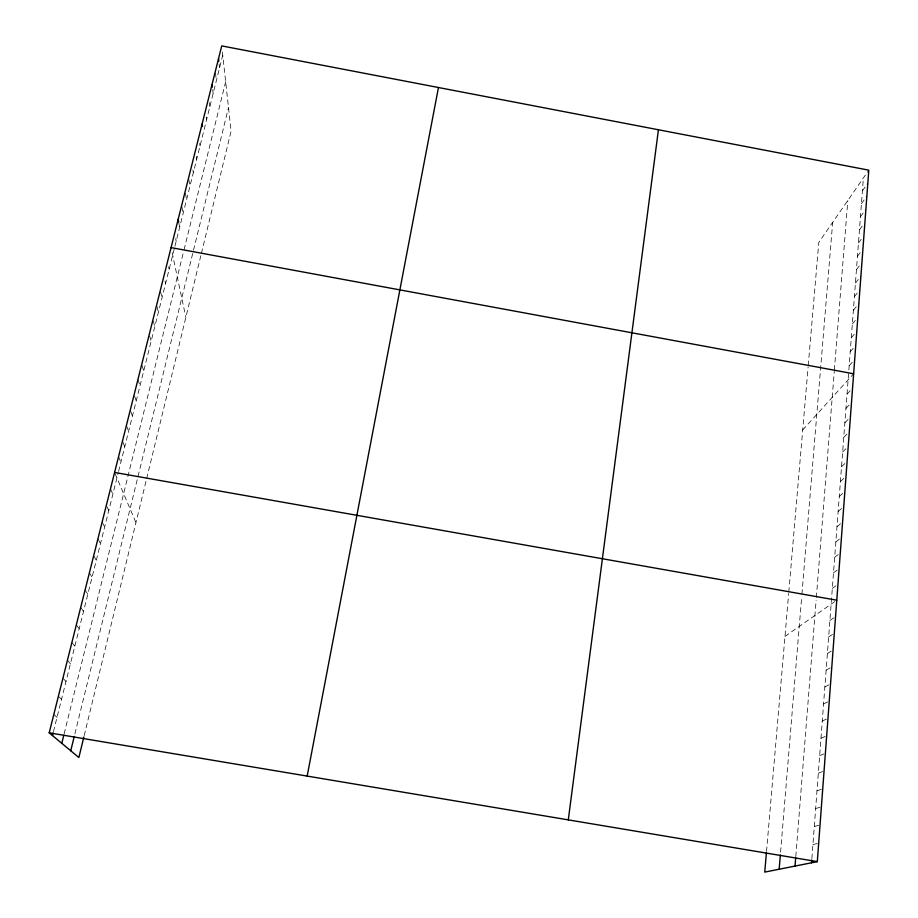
<?xml version="1.0" encoding="UTF-8"?>
<svg xmlns="http://www.w3.org/2000/svg" width="918" height="918" viewBox="0 0 918 918"><rect width="100%" height="100%" fill="white"/><g stroke="black" fill="none" stroke-linecap="round" stroke-linejoin="round"><path stroke-width="0.69" stroke-dasharray="4.59 3.44" d="M811.868 858.582L848.748 371.4M848.852 369.988L863.39 177.966M795.803 856.586L816.125 600.223M816.343 597.469L834.267 371.377M834.382 370.011L847.819 200.468M780.575 852.191L801.701 596.907M801.919 594.256L832.683 222.34M766.519 851.491L788.665 593.487M788.791 592.076L808.127 366.879M808.242 365.467L818.81 242.386L868.015 171.276M84.192 735.605L146.341 479.896M146.65 478.622L201.111 254.55M201.421 253.288L231.095 131.194L222.305 51.178M74.909 733.769L228.502 107.544M64.134 733.849L183.703 251.13M184.036 249.776L225.667 81.725M53.439 731.646L118.238 472.724M118.571 471.416L174.592 247.539M174.913 246.265L222.741 55.137M862.415 190.806L867.831 183.095M861.44 203.716L866.856 196.119M860.453 216.728L865.881 209.235M859.466 229.81L864.125 223.487M858.468 242.995L863.127 236.752M857.458 256.271L862.14 250.121M856.448 269.628L861.13 263.581M855.427 283.077L860.9 276.134M854.406 296.617L859.879 289.79M853.373 310.261L858.858 303.548M852.34 323.985L857.825 317.399M851.284 337.813L856.792 331.341M850.229 351.743L855.748 345.386M849.173 365.754L854.692 359.535M802.711 429.957L853.625 373.775M847.027 394.086L852.558 388.119M845.948 408.407L850.561 403.541M844.858 422.831L849.483 418.069M843.757 437.347L849.311 431.77M842.644 451.966L848.209 446.538M841.531 466.7L846.178 462.282M840.406 481.537L845.994 476.373M839.281 496.477L844.87 491.463M838.134 511.521L843.734 506.656M836.986 526.68L842.598 521.963M835.839 541.953L841.45 537.374M834.669 557.329L840.291 552.911M833.498 572.821L839.132 568.552M832.316 588.427L837.95 584.318M784.982 636.426L836.768 600.2M829.895 620.465L835.541 616.689M828.644 636.92L834.313 633.305M827.393 653.49L833.062 650.047M826.131 670.186L831.8 666.916M824.857 687.02L830.538 683.933M823.572 703.98L829.264 701.065M822.276 721.078L827.979 718.346M820.967 738.301L826.682 735.754M819.659 755.663L825.374 753.311M818.328 773.163L824.054 771.005M816.997 790.8L822.723 788.837M815.654 808.586L821.392 806.819M814.289 826.51L820.038 824.949M812.923 844.571L818.684 843.217M53.829 714.456L57.019 717.371M58.396 696.234L61.529 699.355M62.94 678.161L65.993 681.489M67.439 660.249L70.434 663.771M71.902 642.474L74.828 646.192M76.332 624.848L79.189 628.75M80.727 607.36L83.527 611.457M85.076 590.022L87.818 594.29M89.402 572.809L92.075 577.273M93.682 555.746L96.298 560.393M97.939 538.82L100.498 543.64M102.15 522.032L104.652 527.012M106.947 506.656L108.783 510.523M110.481 488.846L112.88 494.171M115.071 473.55L135.956 522.64M118.571 456.659L120.855 462.305M122.955 442.143L124.733 446.779M126.409 425.436L128.589 431.38M130.712 411.218L132.41 416.095M134.544 395.933L136.208 400.925M137.952 379.478L139.972 385.858M142.141 365.697L143.713 370.918M149.611 335.896L151.114 341.347M153.249 320.944L154.775 326.716M156.921 306.314L158.412 312.2M160.57 291.786L162.016 297.788M165.033 281.046L165.596 283.49M168.602 266.794L169.153 269.284M172.148 252.645L185.849 317.33M175.671 238.611L176.187 241.17M178.654 222.053L179.664 227.274M181.89 206.848L183.118 213.469M185.356 193.044L186.549 199.757M188.798 179.331L189.957 186.147M192.883 169.876L193.342 172.63M196.257 156.416L196.693 159.216M199.665 143.449L200.032 145.882M206.286 117.011L206.63 119.512M209.407 102.667L209.901 106.454M212.666 89.666L213.148 93.498M215.432 72.878L216.361 80.623M219.115 63.916L219.563 67.829"/><path stroke-width="1.38" d="M766.404 852.856L764.751 872.1L817.307 861.635L868.795 170.163L221.731 45.9L49.205 732.828L78.868 757.534L83.859 736.97M811.546 862.782L811.753 859.982M795.045 866.076L795.688 857.94M779.164 869.231L780.346 855.037M568.288 819.877L658.435 129.771M307.174 776.089L438.46 87.52M70.743 750.763L74.266 736.385M61.793 743.305L63.801 735.203M52.475 735.536L53.118 732.943M49.205 732.828L817.307 861.635M114.601 472.449L836.768 600.2M171.081 247.596L853.625 373.775M178.149 219.448L178.654 222.053M202.109 124.033L202.465 126.5M212.024 84.559L212.345 87.107M218.518 58.695L218.817 61.311"/></g></svg>
